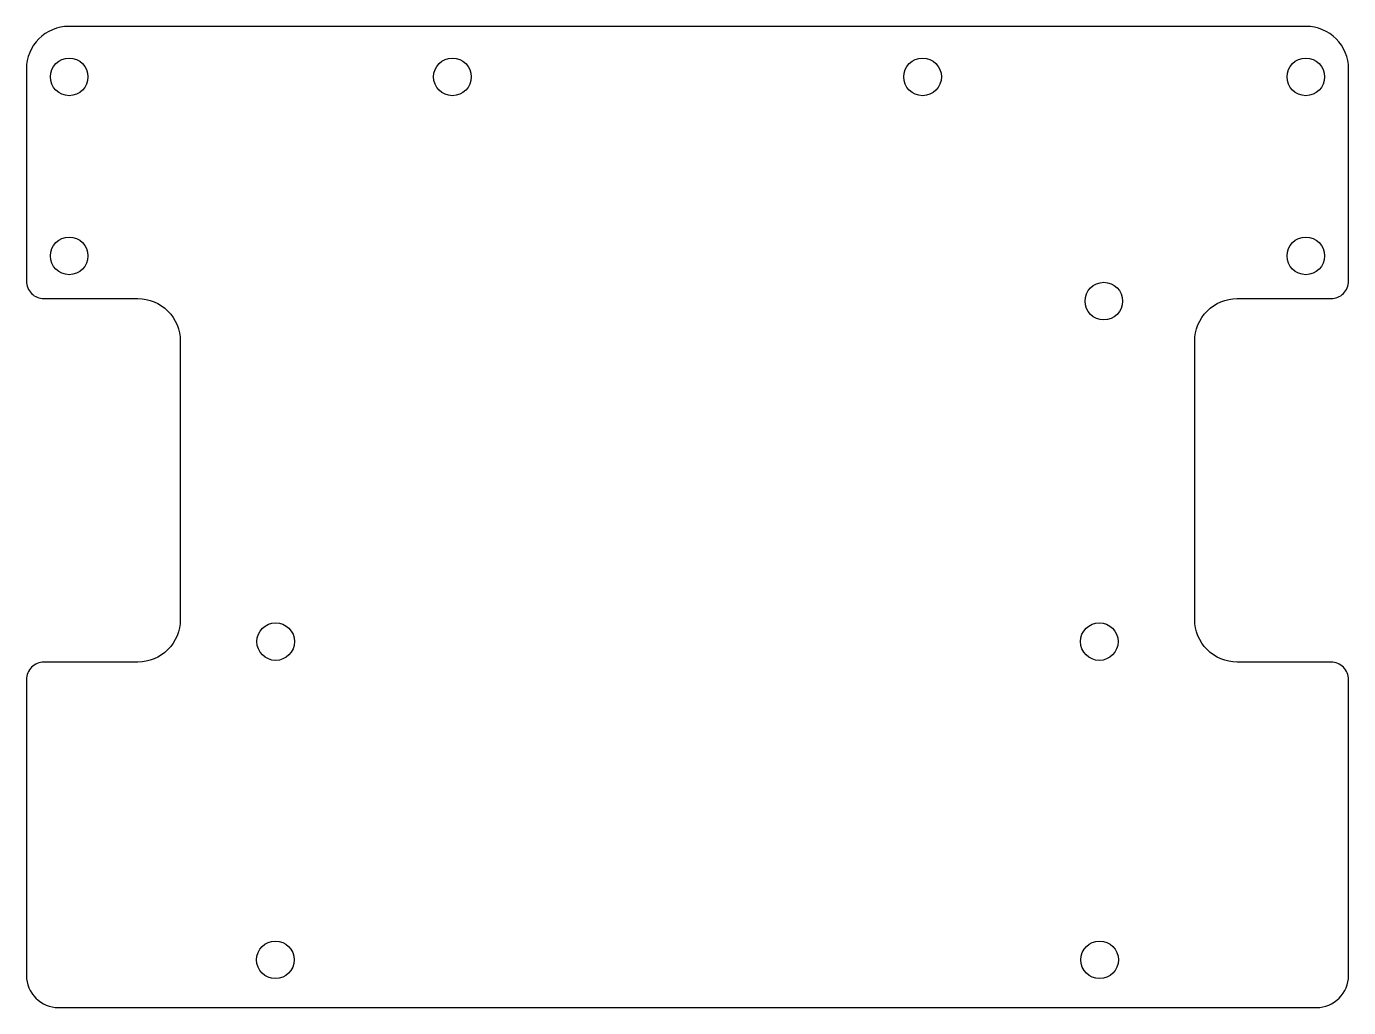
# Model space of a CAD drawing. Header units: inches. Extents: x -3.87 to 3.87, y -3.45 to 2.28.
import ezdxf

# ---------------------------------------------------------------- set-up
doc = ezdxf.new("R2010")
doc.units = ezdxf.units.IN
doc.layers.get('0').update_dxf_attribs({"linetype": 'CONTINUOUS'})

msp = doc.modelspace()

# ---------------------------------------------------------------- linework, layer by layer
msp.add_lwpolyline([(3.6793, -3.4532, 0.414214), (3.8666, -3.2659), (3.8666, -1.5358, 0.414214), (3.7637, -1.4329), (3.2145, -1.4329, -0.414214), (2.9666, -1.185), (2.9666, 0.4442, -0.414214), (3.2145, 0.6921), (3.7637, 0.6921, 0.414214), (3.8666, 0.795), (3.8666, 2.0359, 0.414214), (3.6187, 2.2838), (-3.6187, 2.2838, 0.414214), (-3.8666, 2.0359), (-3.8666, 0.795, 0.414214), (-3.7637, 0.6921), (-3.2145, 0.6921, -0.414214), (-2.9666, 0.4442), (-2.9666, -1.185, -0.414214), (-3.2145, -1.4329), (-3.7637, -1.4329, 0.414214), (-3.8666, -1.5358), (-3.8666, -3.2659, 0.414214), (-3.6793, -3.4532)], format="xyb", close=True)
for centre in [(-3.6166, 1.989), (-1.375, 1.989), (1.375, 1.989), (3.6166, 1.989), (-3.6166, 0.9421), (3.6166, 0.9421), (2.4351, 0.6776), (-2.4088, -1.3135), (2.4088, -1.3135), (-2.4107, -3.1742), (2.4107, -3.1742)]:
    msp.add_circle(centre, 0.11)

doc.saveas('drawing.dxf')
